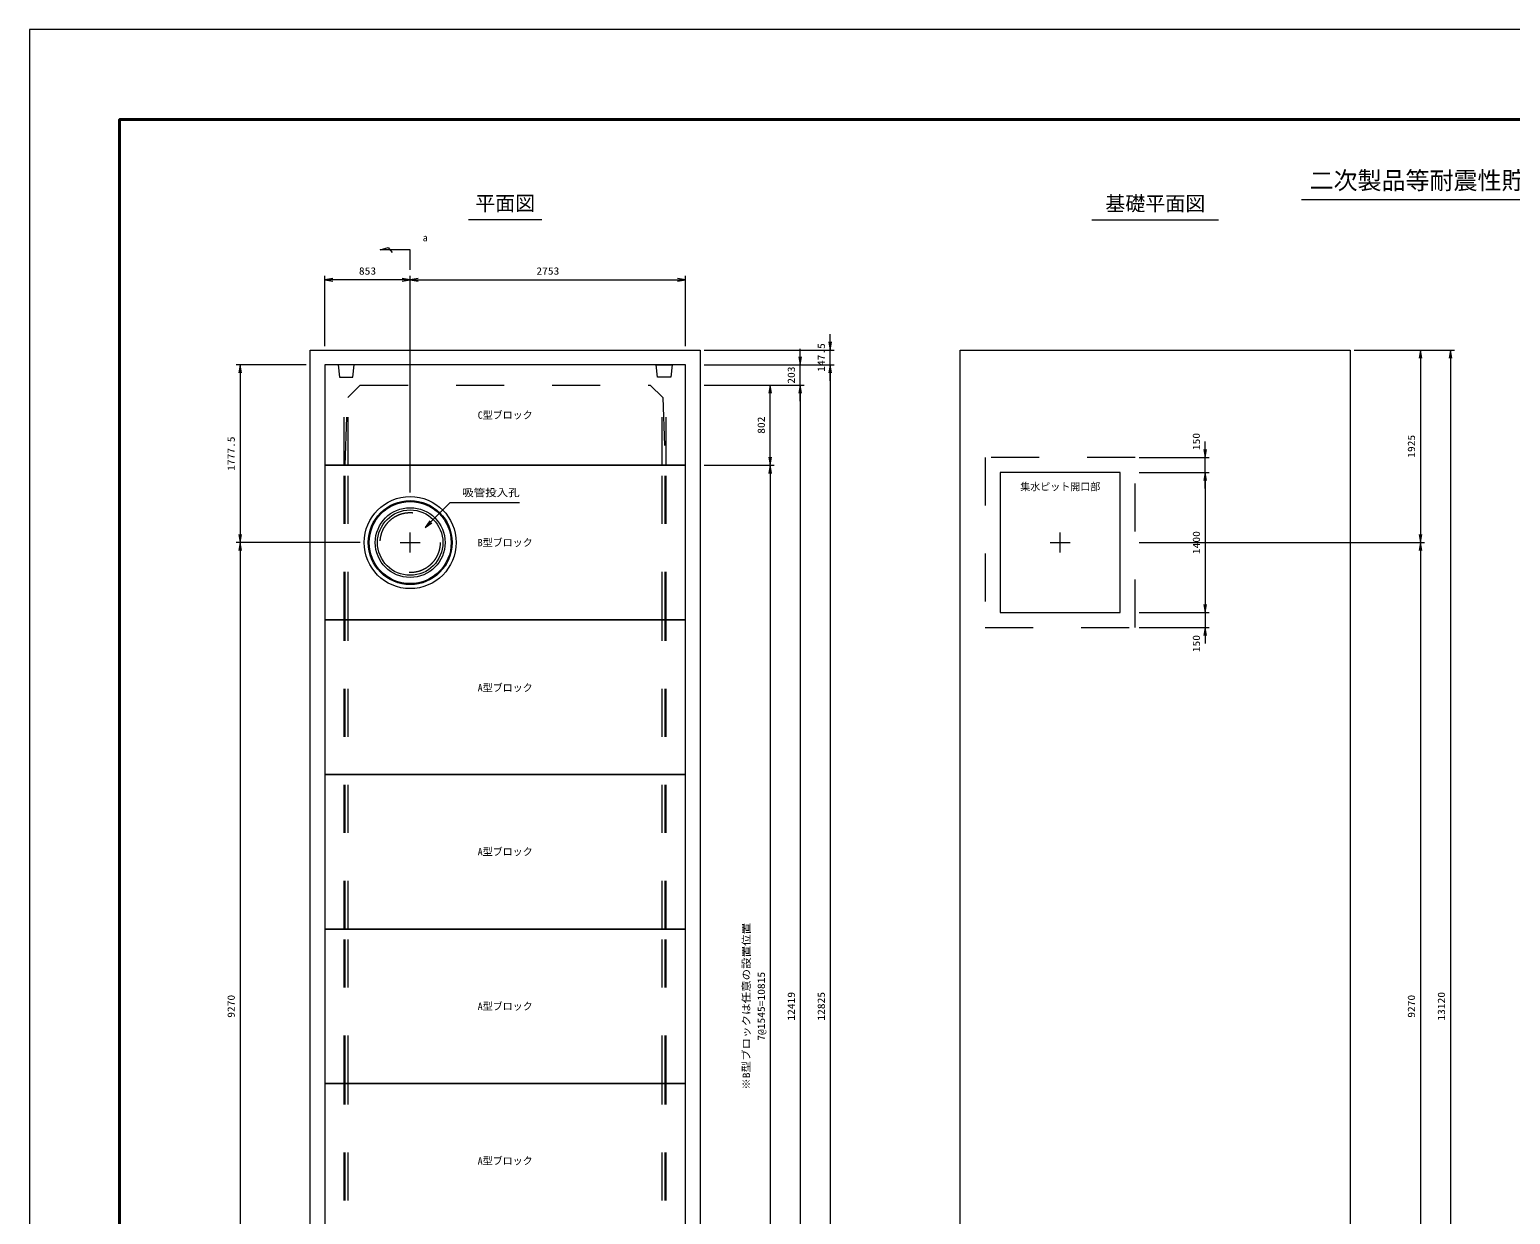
# Model space of a CAD drawing. Units: millimetres at full size. Extents: x 37600 to 71200, y -111040 to -87280.
# Drawn here: x 37600 to 52405, y -99122 to -87280 of the extents above; entities that cross this region are included whole.
import ezdxf
from ezdxf.enums import TextEntityAlignment as Align

# ---------------------------------------------------------------- set-up
doc = ezdxf.new("R2010")
doc.units = ezdxf.units.MM
doc.header["$LTSCALE"] = 80.0044
doc.linetypes.add('CHAIN', pattern=[18.5, 12, -1.5, 3.5, -1.5])
doc.linetypes.add('DASHED_SPACED', pattern=[12, 6, -6])
for name, color, linetype, lineweight in [('0_2', 4, 'Continuous', 13), ('Defpoints_5', 5, 'Continuous', 13), ('図枠', 1, 'Continuous', 40), ('寸法', 6, 'Continuous', 13), ('文字', 2, 'Continuous', 13)]:
    doc.layers.add(name, color=color, linetype=linetype, lineweight=lineweight)
doc.styles.add('ＭＳ ゴシック', font='')
doc.styles.get('ＭＳ ゴシック').set_extended_font_data('MS Gothic')

# ---------------------------------------------------------------- blocks, each defined once
blk = doc.blocks.new('open_arrow')
at = {"color": 0, "linetype": 'Continuous', "lineweight": -2}
blk.add_lwpolyline([(7.5, 1.25), (0, 0), (7.5, -1.25)], dxfattribs=at)

msp = doc.modelspace()

# ---------------------------------------------------------------- linework, layer by layer
at = {"layer": '0_2', "linetype": 'DASHED_SPACED'}
for p, q in [((40745, -91635), (40745, -90755)), ((40785, -91635), (40785, -90755)), ((43925, -91635), (43925, -90755)), ((43965, -91635), (43965, -90755)), ((40745, -93180), (40745, -91635)), ((40785, -93180), (40785, -91635)), ((43925, -93180), (43925, -91635)), ((43965, -93180), (43965, -91635)), ((40745, -96270), (40745, -93180)), ((40785, -96270), (40785, -93180)), ((43925, -96270), (43925, -93180)), ((43965, -96270), (43965, -93180)), ((40745, -97815), (40745, -96270)), ((40785, -97815), (40785, -96270)), ((43925, -97815), (43925, -96270)), ((43965, -97815), (43965, -96270)), ((40745, -100905), (40745, -97815)), ((40785, -100905), (40785, -97815)), ((43925, -100905), (43925, -97815)), ((43965, -100905), (43965, -97815))]:
    msp.add_line(p, q, dxfattribs=at)
at = {"layer": '0_2', "color": 3, "linetype": 'DASHED_SPACED'}
for p, q in [((40755, -93180), (40755, -91635)), ((43955, -93180), (43955, -91635)), ((40755, -96270), (40755, -93180)), ((43955, -96270), (43955, -93180)), ((40755, -97815), (40755, -96270)), ((43955, -97815), (43955, -96270)), ((40755, -100905), (40755, -97815)), ((43955, -100905), (43955, -97815))]:
    msp.add_line(p, q, dxfattribs=at)
at = {"layer": '0_2', "color": 2, "linetype": 'CHAIN'}
for p, q in [((41405, -92507.5), (41405, -92307.5)), ((47905, -92507.5), (47905, -92307.5)), ((41305, -92407.5), (41505, -92407.5)), ((47805, -92407.5), (48005, -92407.5))]:
    msp.add_line(p, q, dxfattribs=at)
at = {"layer": '0_2', "color": 7}
for points in [[(40405, -90482.5), (44305, -90482.5), (44305, -103602.5), (40405, -103602.5)], [(46905, -90482.5), (50805, -90482.5), (50805, -103602.5), (46905, -103602.5)], [(47305, -93107.5), (48505, -93107.5), (48505, -91707.5), (47305, -91707.5)]]:
    msp.add_lwpolyline(points, close=True, dxfattribs=at)
at = {"layer": '0_2', "color": 3}
for points in [[(40552, -91635), (44158, -91635), (44158, -90630), (40552, -90630)], [(44158, -93180), (44158, -91635), (40552, -91635), (40552, -93180)], [(44158, -94725), (44158, -93180), (40552, -93180), (40552, -94725)], [(44158, -96270), (44158, -94725), (40552, -94725), (40552, -96270)], [(44158, -97815), (44158, -96270), (40552, -96270), (40552, -97815)], [(44158, -99360), (44158, -97815), (40552, -97815), (40552, -99360)]]:
    msp.add_lwpolyline(points, close=True, dxfattribs=at)
at = {"layer": '0_2', "linetype": 'DASHED_SPACED'}
for points in [[(40685, -90630), (40697.5, -90755), (40832.5, -90755), (40845, -90630)], [(44025, -90630), (44012.5, -90755), (43877.5, -90755), (43865, -90630)]]:
    msp.add_lwpolyline(points, close=True, dxfattribs=at)
at = {"layer": '0_2', "color": 3, "linetype": 'DASHED_SPACED'}
msp.add_lwpolyline([(40755, -91635), (40780, -90958), (40905, -90833), (43805, -90833), (43930, -90958), (43955, -91635)], dxfattribs=at)
at = {"layer": '0_2', "color": 7, "linetype": 'DASHED_SPACED'}
msp.add_lwpolyline([(47155, -93257.5), (48655, -93257.5), (48655, -91557.5), (47155, -91557.5)], close=True, dxfattribs=at)
at = {"layer": '0_2', "color": 3}
for radius in [460, 420]:
    msp.add_circle((41405, -92407.5), radius, dxfattribs=at)
at = {"layer": '0_2'}
for radius in [410, 349, 327]:
    msp.add_circle((41405, -92407.5), radius, dxfattribs=at)
at = {"layer": '0_2', "color": 3, "linetype": 'DASHED_SPACED'}
msp.add_circle((41405, -92407.5), 300, dxfattribs=at)
at = {"layer": 'Defpoints_5'}
msp.add_lwpolyline([(37600, -111040), (71200, -111040), (71200, -87280), (37600, -87280)], close=True, dxfattribs=at)
at = {"layer": '図枠'}
msp.add_lwpolyline([(38500, -110140), (70300, -110140), (70300, -88180), (38500, -88180)], close=True, dxfattribs=at)
at = {"layer": '寸法'}
for p, q in [((40552, -90442.5), (40552, -89742.5)), ((41405, -89782.5), (40552, -89782.5)), ((41405, -91907.5), (41405, -89742.5)), ((41405, -91907.5), (41405, -89742.5)), ((41405, -89782.5), (44158, -89782.5)), ((44158, -90442.5), (44158, -89742.5)), ((45605, -90790), (45605, -90322.5)), ((44345, -90482.5), (45645, -90482.5)), ((45305, -90993), (45305, -90470)), ((50845, -90482.5), (51545, -90482.5)), ((50845, -90482.5), (51845, -90482.5)), ((51505, -90482.5), (51505, -92407.5)), ((51805, -90482.5), (51805, -103602.5)), ((40365, -90630), (39665, -90630)), ((39705, -90630), (39705, -92407.5)), ((44345, -90630), (45645, -90630)), ((44345, -90630), (45345, -90630)), ((44345, -90630), (45645, -90630)), ((45605, -90630), (45605, -103455)), ((44345, -90833), (45345, -90833)), ((44345, -90833), (45045, -90833)), ((44345, -90833), (45345, -90833)), ((45005, -91635), (45005, -90833)), ((45305, -90833), (45305, -103252)), ((49355, -91867.5), (49355, -91397.5)), ((44345, -91635), (45045, -91635)), ((44345, -91635), (45045, -91635)), ((45005, -91635), (45005, -102450)), ((48695, -91557.5), (49395, -91557.5)), ((48695, -91707.5), (49395, -91707.5)), ((48695, -91707.5), (49395, -91707.5)), ((49355, -91707.5), (49355, -93107.5)), ((40905, -92407.5), (39665, -92407.5)), ((40905, -92407.5), (39665, -92407.5)), ((39705, -92407.5), (39705, -101677.5)), ((48695, -92407.5), (51545, -92407.5)), ((48695, -92407.5), (51545, -92407.5)), ((51505, -92407.5), (51505, -101677.5)), ((49355, -92947.5), (49355, -93417.5)), ((48695, -93107.5), (49395, -93107.5)), ((48695, -93107.5), (49395, -93107.5)), ((48695, -93257.5), (49395, -93257.5))]:
    msp.add_line(p, q, dxfattribs=at)
for points in [[(41405, -89682.5), (41405, -89482.5), (41105, -89482.5), (41185, -89457.5), (41225, -89507.5)], [(41555, -92257.5), (41611.57, -92200.93), (41805, -92007.5), (42498.33, -92007.5)]]:
    msp.add_lwpolyline(points, dxfattribs=at)
at = {"layer": '文字'}
for p, q in [((59204.58, -88980), (50316.67, -88980)), ((42721.67, -89182.5), (41988.33, -89182.5)), ((49488.33, -89185), (48221.67, -89185))]:
    msp.add_line(p, q, dxfattribs=at)

# ---------------------------------------------------------------- block references
at = {"layer": '寸法', "xscale": 10.7, "yscale": 10.7}
for p in [(40552, -89782.5), (41405, -89782.5)]:
    msp.add_blockref('open_arrow', p, dxfattribs=at)
for p, rotation in [((41405, -89782.5), 180), ((44158, -89782.5), 180), ((45605, -90482.5), 90), ((45305, -90630), 90), ((51505, -90482.5), 270), ((51805, -90482.5), 270), ((39705, -90630), 270), ((45605, -90630), 270), ((45605, -90630), 270), ((45005, -90833), 270), ((45305, -90833), 270), ((45305, -90833), 270), ((49355, -91557.5), 90), ((45005, -91635), 90), ((45005, -91635), 270), ((49355, -91707.5), 270), ((49355, -91707.5), 270), ((41555, -92257.5), 45), ((39705, -92407.5), 90), ((51505, -92407.5), 90), ((39705, -92407.5), 270), ((51505, -92407.5), 270), ((49355, -93107.5), 90), ((49355, -93107.5), 90), ((49355, -93257.5), 270)]:
    msp.add_blockref('open_arrow', p, dxfattribs=dict(at, rotation=rotation))

# ---------------------------------------------------------------- texts
at = {"layer": '寸法', "color": 3, "style": 'ＭＳ ゴシック'}
msp.add_text('a', height=73.31, dxfattribs=at).set_placement((41555, -89322.5), align=Align.TOP_CENTER)
at = {"layer": '寸法', "style": 'ＭＳ ゴシック', "width": 1.15}
for s, p in [('853', (40978.5, -89692.5)), ('2753', (42781.5, -89692.5))]:
    msp.add_text(s, height=73.31, dxfattribs=at).set_placement(p, align=Align.MIDDLE_CENTER)
for s, p in [('147.5', (45515, -90557.5)), ('203', (45215, -90733)), ('802', (44915, -91234)), ('150', (49265, -91397.5)), ('1925', (51415, -91445)), ('1777.5', (39615, -91518.75)), ('1400', (49265, -92407.5)), ('150', (49265, -93417.5)), ('7@1545=10815', (44915, -97042.5)), ('9270', (39615, -97042.5)), ('12419', (45215, -97042.5)), ('12825', (45515, -97042.5)), ('9270', (51415, -97042.5)), ('13120', (51715, -97042.5))]:
    msp.add_text(s, height=73.31, rotation=90, dxfattribs=at).set_placement(p, align=Align.MIDDLE_CENTER)
msp.add_text('吸管投入孔', height=73.31, dxfattribs=at).set_placement((41925, -91967.5), align=Align.BOTTOM_LEFT)
at = {"layer": '寸法', "color": 3, "style": 'ＭＳ ゴシック', "width": 1.15}
msp.add_text('※B型ブロックは任意の設置位置', height=73.31, rotation=90, dxfattribs=at).set_placement((44825, -97042.5), align=Align.BOTTOM_CENTER)
at = {"layer": '文字', "style": 'ＭＳ ゴシック'}
msp.add_text('二次製品等耐震性貯水槽 一般構造図（吸管投入孔2箇所）', height=176, dxfattribs=at).set_placement((50396.67, -88700), align=Align.TOP_LEFT)
for s, p in [('平面図', (42355, -88942.5)), ('基礎平面図', (48855, -88945))]:
    msp.add_text(s, height=146.6, dxfattribs=at).set_placement(p, align=Align.TOP_CENTER)
for s, p in [('C型ブロック', (42355, -91133)), ('B型ブロック', (42355, -92407.5)), ('A型ブロック', (42355, -93858.82)), ('A型ブロック', (42355, -95497.5)), ('A型ブロック', (42355, -97042.5)), ('A型ブロック', (42355, -98587.5))]:
    msp.add_text(s, height=73.31, dxfattribs=at).set_placement(p, align=Align.MIDDLE_CENTER)
msp.add_text('集水ピット開口部', height=73.31, dxfattribs=at).set_placement((47905, -91907.5), align=Align.BOTTOM_CENTER)

doc.saveas('drawing.dxf')
